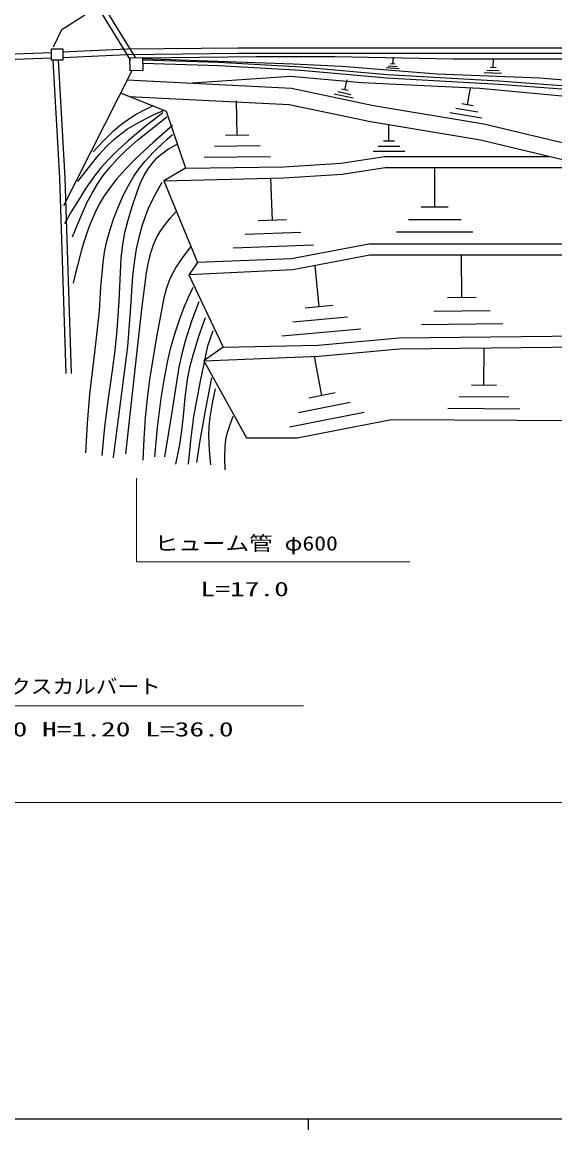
# Model space of a CAD drawing. Units: millimetres, scale not verified. Extents: x 40000 to 680000, y 20000 to 380000.
# Drawn here: x 341838 to 390548, y 204000 to 305234 of the extents above; entities that cross this region are included whole.
import ezdxf
from ezdxf.enums import TextEntityAlignment as Align

# ---------------------------------------------------------------- set-up
doc = ezdxf.new("R2010")
doc.units = ezdxf.units.MM
doc.header["$LTSCALE"] = 1000
for name, color, linetype, lineweight in [('M-BGD', 7, 'Continuous', 25), ('M-STR-HTXT', 7, 'Continuous', 13), ('M-TTL-BAND', 7, 'Continuous', 25)]:
    doc.layers.add(name, color=color, linetype=linetype, lineweight=lineweight)
doc.styles.add('ＭＳ ゴシック', font='')
doc.styles.get('ＭＳ ゴシック').set_extended_font_data('MS Gothic')

# ---------------------------------------------------------------- blocks, each defined once
blk = doc.blocks.new('BUHIN861')
at = {"layer": 'M-BGD'}
for p, q in [((-1, -32), (30, 799)), ((775, -582), (-816, -521)), ((-558, -263), (541, -305)), ((279, -43), (-281, -21))]:
    blk.add_line(p, q, dxfattribs=at)

msp = doc.modelspace()

# ---------------------------------------------------------------- linework, layer by layer
at = {"layer": 'M-BGD'}
for p, q in [((351768, 301732), (344232, 314089)), ((352195, 301992), (344659, 314350)), ((345459, 304572), (347561, 305917)), ((344702, 302974), (345459, 304572)), ((344532, 301759), (344532, 302791)), ((344532, 302791), (345565, 302791)), ((345565, 302791), (345564, 301759)), ((351441, 302753), (345565, 302487)), ((361596, 302860), (351441, 302753)), ((375756, 302858), (361596, 302860)), ((387860, 302856), (375756, 302858)), ((395545, 302855), (387860, 302856)), ((344532, 302428), (338511, 302212)), ((344532, 301928), (338538, 301712)), ((345564, 301759), (344532, 301759)), ((345285, 290992), (344678, 301731)), ((345784, 291020), (345177, 301759)), ((351455, 302253), (345565, 301986)), ((361599, 302360), (351455, 302253)), ((351696, 301986), (352856, 302000)), ((351711, 300798), (351696, 301986)), ((352856, 302000), (352871, 300813)), ((363276, 302068), (352857, 301934)), ((352857, 301910), (366609, 301429)), ((359823, 301551), (352859, 301768)), ((375756, 302358), (361599, 302360)), ((370441, 302067), (363276, 302068)), ((381225, 301853), (370441, 302067)), ((375741, 301401), (375791, 302023)), ((387860, 302356), (375756, 302358)), ((391370, 301851), (381225, 301853)), ((395546, 302355), (387860, 302356)), ((351864, 300800), (345628, 288458)), ((352871, 300813), (351711, 300798)), ((359810, 301252), (352863, 301467)), ((367321, 300825), (359810, 301252)), ((367343, 301125), (359823, 301551)), ((366609, 301429), (371078, 301216)), ((375196, 300115), (367321, 300825)), ((375218, 300414), (367343, 301125)), ((371078, 301216), (379798, 300505)), ((376304, 300963), (375114, 301060)), ((375316, 301246), (376138, 301179)), ((375950, 301384), (375531, 301418)), ((351440, 299961), (366456, 299208)), ((366388, 300265), (357424, 299661)), ((372911, 299677), (366388, 300265)), ((371355, 299041), (371547, 299957)), ((383694, 299163), (372911, 299677)), ((385414, 299546), (375196, 300115)), ((385434, 299845), (375218, 300414)), ((379798, 300505), (389163, 300149)), ((395083, 299135), (385434, 299845)), ((389163, 300149), (396393, 299510)), ((350835, 298764), (355018, 297113)), ((366456, 299208), (373963, 297632)), ((372111, 298284), (370358, 298653)), ((370693, 298890), (371905, 298636)), ((371663, 298976), (371047, 299106)), ((382570, 297668), (382827, 299206)), ((399018, 297767), (383694, 299163)), ((395065, 298835), (385414, 299546)), ((351632, 298450), (366263, 297716)), ((361492, 294881), (361453, 298052)), ((366263, 297716), (373685, 296157)), ((373963, 297632), (384058, 295948)), ((383088, 297581), (382052, 297754)), ((355018, 297113), (356778, 291904)), ((383882, 296460), (380938, 296951)), ((381479, 297371), (383513, 297031)), ((373685, 296157), (383761, 294477)), ((375373, 294357), (375374, 295865)), ((384058, 295948), (391853, 294096)), ((362560, 294894), (360425, 294868)), ((359415, 293894), (363608, 293946)), ((374380, 293901), (376374, 293900)), ((375881, 294357), (374866, 294357)), ((383761, 294477), (391523, 292633)), ((364551, 292936), (358482, 292861)), ((371002, 292343), (374961, 292954)), ((376816, 293414), (373931, 293415)), ((374961, 292954), (390025, 292952)), ((356778, 291904), (354797, 290731)), ((356778, 291904), (365728, 292014)), ((365728, 292014), (371002, 292343)), ((371109, 291348), (375038, 291954)), ((375038, 291954), (394713, 291952)), ((379563, 288313), (379563, 291953)), ((345860, 273120), (345284, 291004)), ((346359, 273136), (345784, 291020)), ((354797, 290731), (365765, 291014)), ((354797, 290731), (357879, 283272)), ((364719, 287116), (364569, 290961)), ((365765, 291014), (371109, 291348)), ((380788, 288313), (378338, 288313)), ((366013, 287167), (363425, 287066)), ((377165, 287211), (381978, 287210)), ((362232, 285853), (367315, 286051)), ((383045, 286037), (376080, 286038)), ((368491, 284856), (361134, 284569)), ((373541, 284952), (366474, 283607)), ((391306, 284950), (373541, 284952)), ((366474, 283607), (357879, 283272)), ((373635, 283952), (366588, 282611)), ((391318, 283950), (373635, 283952)), ((382044, 280046), (381997, 283945)), ((357879, 283272), (357070, 282148)), ((366588, 282611), (357070, 282148)), ((368983, 279223), (368640, 283004)), ((357070, 282148), (360233, 275532)), ((383356, 280061), (380731, 280030)), ((370256, 279339), (367711, 279108)), ((379489, 278834), (384645, 278895)), ((366597, 277852), (371595, 278306)), ((385804, 277653), (378342, 277564)), ((372815, 277189), (365581, 276532)), ((368898, 275699), (376301, 276371)), ((376301, 276371), (390290, 276538)), ((390290, 276538), (422366, 277206)), ((360233, 275532), (358463, 274290)), ((360233, 275532), (368898, 275699)), ((368953, 274700), (376352, 275372)), ((376352, 275372), (390307, 275538)), ((384068, 272042), (384088, 275474)), ((390307, 275538), (422367, 276206)), ((358463, 274290), (368953, 274700)), ((369253, 271113), (368557, 274686)), ((358463, 274290), (362349, 267248)), ((370456, 271348), (368051, 270879)), ((385223, 272035), (382913, 272049)), ((367111, 269573), (371834, 270493)), ((381801, 271016), (386339, 270989)), ((373106, 269546), (366270, 268215)), ((387339, 269878), (380772, 269916)), ((366971, 267247), (375626, 268933)), ((375626, 268933), (401468, 268783)), ((362349, 267248), (366971, 267247))]:
    msp.add_line(p, q, dxfattribs=at)
for points in [[(354698, 296953), (353089, 295694), (351526, 294396), (350610, 293563), (349740, 292690), (349047, 291913), (348400, 291098), (347667, 290057), (346979, 288978), (346333, 287889), (345701, 286788)], [(346945, 290664), (347894, 291928), (348887, 293150), (349528, 293850), (350212, 294509), (350819, 295012), (351471, 295474), (352313, 295980), (353193, 296438), (353978, 296811), (354772, 297172)], [(348335, 293370), (349246, 294357), (350193, 295295), (350811, 295828), (351465, 296312), (352278, 296813), (353136, 297270), (353478, 297441), (353821, 297611)], [(346432, 285618), (347071, 287179), (347760, 288708), (348228, 289610), (348751, 290488), (349258, 291221), (349822, 291929), (350533, 292714), (351297, 293469), (352426, 294473), (353597, 295435), (354325, 296011), (355064, 296587)], [(355576, 295782), (353851, 294254), (352156, 292671), (351291, 291795), (350467, 290874), (349876, 290131), (349338, 289357), (348880, 288585), (348470, 287776), (348055, 286811), (347690, 285808), (347263, 284412), (346889, 282986), (346695, 282182), (346505, 281376)], [(347673, 265863), (347823, 268550), (348033, 271241), (348500, 275028), (348908, 278831), (349043, 281035), (349237, 283234), (349384, 284222), (349591, 285208), (349875, 286270), (350221, 287327), (350634, 288394), (351108, 289449), (351555, 290315), (352058, 291157), (352541, 291852), (353077, 292518), (353836, 293338), (354648, 294128), (355106, 294551), (355576, 294978)], [(356015, 294094), (355224, 293613), (354480, 293089), (354064, 292728), (353692, 292325), (353331, 291833), (353011, 291293), (352640, 290516), (352320, 289706), (351859, 288364), (351459, 287016), (351206, 285972), (351014, 284920), (350876, 283652), (350797, 282368), (350684, 279720), (350511, 277076), (350326, 275237), (350082, 273407), (349699, 270838), (349375, 268252), (349250, 266948), (349136, 265644)], [(354624, 290583), (354006, 289485), (353437, 288353), (353079, 287485), (352774, 286586), (352493, 285560), (352271, 284517), (352074, 283276), (351937, 282022), (351727, 278805), (351458, 275583), (350820, 270635), (350192, 265682), (350176, 265553), (350160, 265424)], [(351330, 265790), (351858, 270744), (352417, 275713), (352783, 279017), (353210, 282326), (353392, 283289), (353634, 284236), (353857, 284888), (354135, 285513), (354470, 286096), (354863, 286658), (355385, 287308), (355941, 287950)], [(357257, 284732), (356569, 283824), (355931, 282883), (355587, 282272), (355293, 281625), (355014, 280841), (354790, 280033), (354100, 276285), (353476, 272568), (353258, 270842), (353099, 269103), (352969, 267156), (352866, 265205)], [(353963, 265497), (354229, 268187), (354554, 270867), (354810, 272507), (355127, 274148), (355446, 275502), (355825, 276852), (356216, 278029), (356662, 279184), (357060, 280096), (357476, 281002)], [(357987, 279685), (357339, 277895), (356750, 276090), (356427, 274908), (356162, 273711), (355517, 269604), (354840, 265497)], [(358572, 278222), (357972, 276494), (357431, 274755), (357154, 273673), (356935, 272580), (356719, 270920), (356561, 269237), (356418, 267925), (356216, 266622), (356046, 265729), (355864, 264838)], [(357035, 264838), (357251, 267010), (357529, 269182), (358143, 272417), (358819, 275656), (359047, 276358), (359303, 277052)], [(359157, 272737), (358594, 269885), (358088, 267014), (357925, 266000), (357766, 264984)], [(359082, 264765), (358967, 266105), (358912, 267441), (358937, 268285), (359023, 269136), (359244, 270426), (359522, 271713)], [(360399, 264326), (360368, 265389), (360398, 266451), (360473, 267092), (360607, 267720), (360847, 268477), (361131, 269226)]]:
    msp.add_lwpolyline(points, dxfattribs=at)
at = {"layer": 'M-STR-HTXT'}
for p, q in [((352299, 263547), (352298, 255917)), ((352298, 255917), (377279, 255913)), ((332646, 242750), (367557, 242745)), ((70500, 233966), (518149, 233906))]:
    msp.add_line(p, q, dxfattribs=at)
at = {"layer": 'M-TTL-BAND'}
for p, q in [((40000, 205000), (579000, 205000)), ((368000, 205000), (368000, 204000))]:
    msp.add_line(p, q, dxfattribs=at)

# ---------------------------------------------------------------- block references
at = {"rotation": 359.99229}
msp.add_blockref('BUHIN861', (384900, 301114), dxfattribs=at)

# ---------------------------------------------------------------- texts
at = {"layer": 'M-STR-HTXT', "style": 'ＭＳ ゴシック'}
for s, width, p in [('ヒューム管 φ600', 1.2, (353952, 256548)), ('L=17.0', 1.5, (358146, 252372)), ('ボックスカルバート', 1.1, (336689, 243473)), ('B=1.30 H=1.20 L=36.0', 1.5, (334233, 239558))]:
    msp.add_text(s, height=1320, rotation=359.992, dxfattribs=dict(at, width=width)).set_placement(p, align=Align.BOTTOM_LEFT)

doc.saveas('drawing.dxf')
